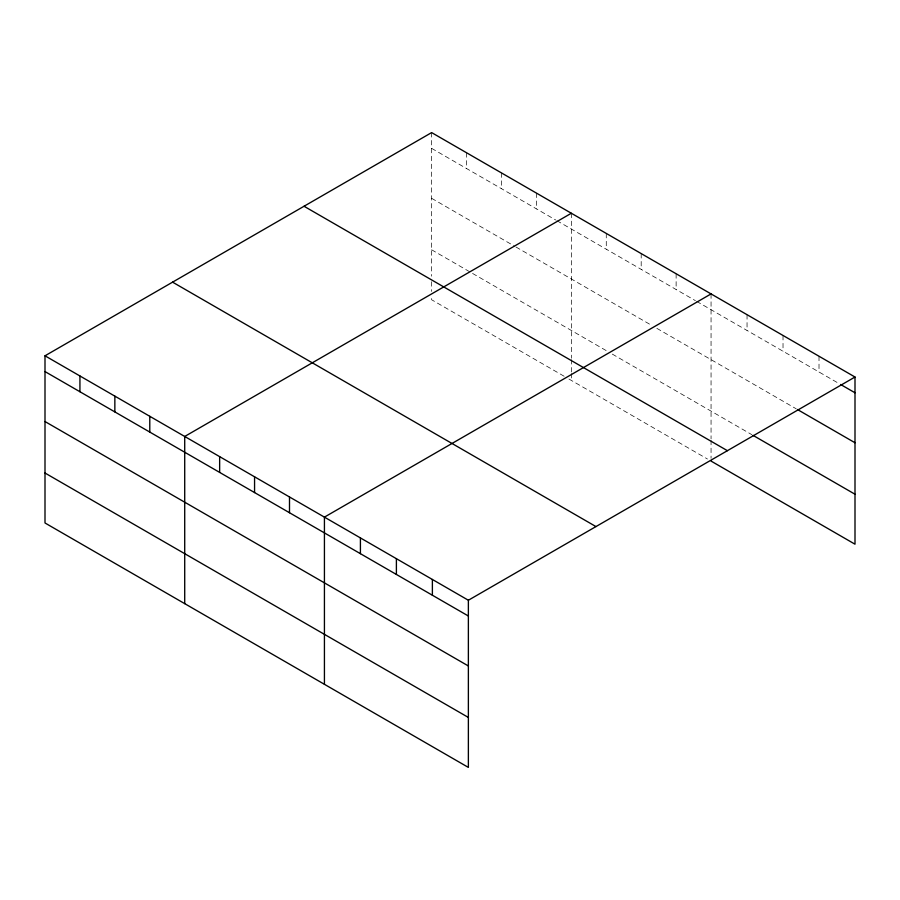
<?xml version="1.0" encoding="UTF-8"?>
<svg xmlns="http://www.w3.org/2000/svg" width="900" height="900" viewBox="0 0 900 900"><rect width="100%" height="100%" fill="white"/><g stroke="black" fill="none" stroke-linecap="round" stroke-linejoin="round"><path stroke-width="0.67" stroke-dasharray="4.5 3.38" d="M431.629 148.354L555.683 219.982M556.886 220.68L695.396 300.645M696.6 301.343L839.408 383.782M431.629 198.315L514.733 246.296M515.936 246.994L652.039 325.575M656.854 328.354L796.219 408.814M431.629 249.795L471.375 272.745M472.579 273.442L606.274 350.629M612.293 354.105L751.837 434.666M564.12 376.245L431.629 299.756L431.629 296.989M568.935 379.035L707.445 459M819.011 356.243L819.011 372.015M783.023 335.464L783.023 351.236M747.045 314.696L747.045 330.457M711.056 293.918L711.056 438.874M711.056 440.269L711.056 458.314M676.125 273.746L676.125 289.519M641.194 253.586L641.194 269.347M606.274 233.415L606.274 249.188M571.342 213.255L571.342 358.211M571.342 359.606L571.342 372.094M571.342 373.478L571.342 380.419M536.411 193.084L536.411 208.856M501.48 172.924L501.48 188.685M466.56 152.752L466.56 168.525M431.629 132.593L431.629 276.165M431.629 281.722L431.629 291.431"/><path stroke-width="1.35" d="M45 355.804L468.371 600.244L468.371 767.408L45 522.979L45 355.804L431.629 132.593L855 377.021L855 544.196L711.056 461.081M571.342 213.255L184.714 436.466L184.714 603.641M711.056 293.918L324.428 517.129L324.428 684.304M468.371 600.244L855 377.021M840.6 384.48L855 392.782M797.423 409.511L855 442.755M753.041 435.364L855 494.224M304.043 206.257L727.414 450.686M172.586 282.15L595.957 526.579M45 371.576L468.371 616.005M45 421.537L468.371 665.966M45 473.017L468.371 717.446M432.382 579.465L432.382 595.226M396.394 558.686L396.394 574.447M360.416 537.908L360.416 553.68M289.496 496.969L289.496 512.73M254.565 476.798L254.565 492.57M219.645 456.637L219.645 472.399M149.782 416.306L149.782 432.067M114.851 396.135L114.851 411.907M79.931 375.975L79.931 391.736"/></g></svg>
